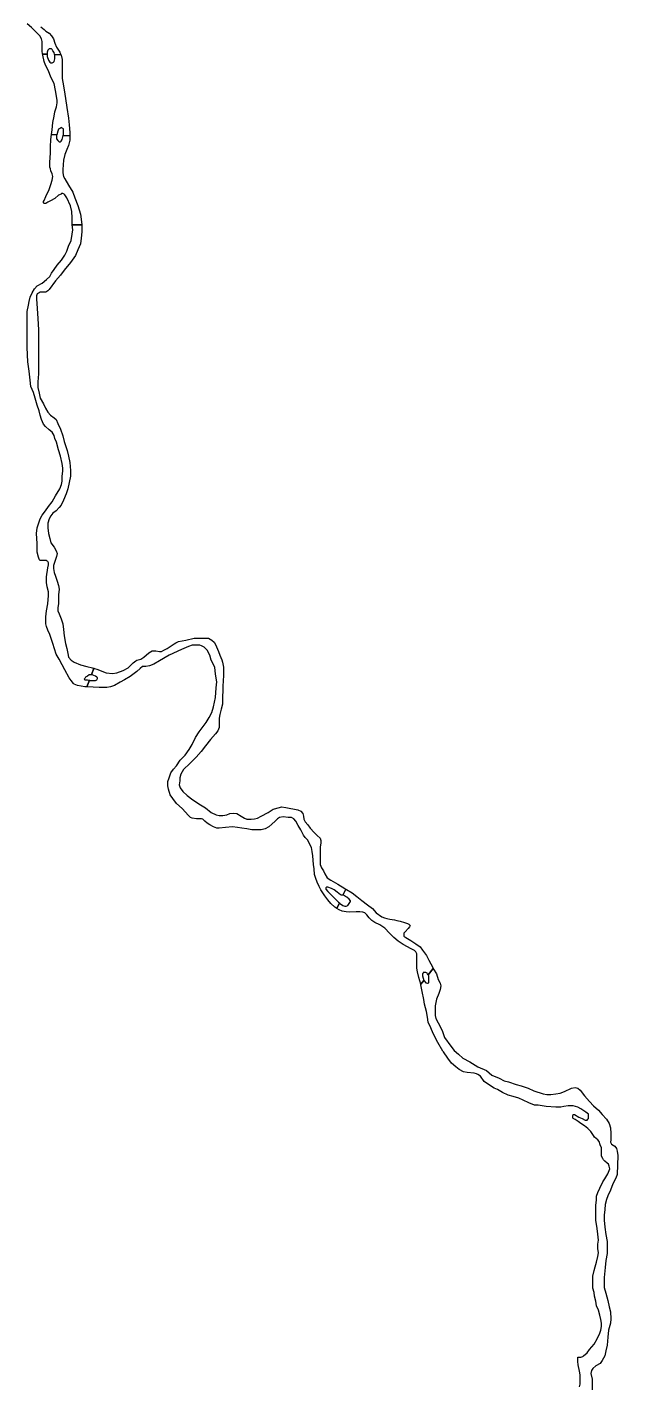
# Model space of a CAD drawing. Extents: x -311047 to 331802, y -231034 to 353444.
# Drawn here: x 85666 to 128344, y 77782 to 175774 of the extents above; entities that cross this region are included whole.
import ezdxf

# ---------------------------------------------------------------- set-up
doc = ezdxf.new("R2010")
doc.units = 0
doc.layers.get('0').update_dxf_attribs({"linetype": 'CONTINUOUS'})

msp = doc.modelspace()

# ---------------------------------------------------------------- linework, layer by layer
for points in [[(86788.3, 173828.2), (86788, 173830.2), (86754, 174068.7), (86754, 174476.8), (86754, 174749), (86708.6, 174930.4), (86572.5, 175157.2), (86300.4, 175429.3), (85982.9, 175746.7), (85665.5, 176018.8)], [(86663.3, 175792.1), (86890, 175610.7), (87026.1, 175474.7), (87252.9, 175338.6), (87434.2, 175157.2), (87570.3, 174930.4), (87661, 174612.9), (87797.1, 174340.7), (88023.9, 173978), (88100.4, 173786.7), (88100.7, 173785.8), (87648.7, 173800.4), (87648.4, 173801.7), (87615.7, 173932.6), (87524.9, 174068.7), (87479.6, 174159.3), (87434.2, 174204.7), (87343.6, 174204.7), (87252.9, 174204.7), (87162.2, 174114), (87116.8, 173978), (87116.8, 173841.9), (87116.8, 173819.3), (87116.8, 173817.6), (86788.3, 173828.2)], [(87435.1, 168020.2), (87435.7, 168024.7), (87479.6, 168354), (87524.9, 168898.3), (87615.7, 169351.8), (87661, 169669.3), (87797.1, 170032.1), (87842.4, 170304.3), (87842.4, 170485.7), (87797.1, 170803.2), (87706.4, 171211.3), (87615.7, 171710.2), (87389, 172163.8), (87207.5, 172617.3), (86980.8, 173025.5), (86890, 173297.6), (86799.3, 173751.2), (86788.3, 173828.2), (87116.8, 173817.6), (87116.8, 173660.5), (87207.5, 173388.3), (87298.3, 173252.3), (87389, 173206.9), (87479.6, 173206.9), (87570.3, 173252.3), (87615.7, 173297.6), (87661, 173479.1), (87661, 173615.1), (87661, 173751.2), (87648.7, 173800.4), (88100.7, 173785.8), (88114.6, 173751.2), (88205.3, 173433.7), (88205.3, 173116.2), (88205.3, 172526.6), (88205.3, 172073.1), (88296, 171528.8), (88386.7, 170939.2), (88432.1, 170621.8), (88522.8, 169986.8), (88658.9, 169215.7), (88704.2, 168716.9), (88749.6, 168172.6), (88749.6, 167934.6), (88749.6, 167932.6), (88277.9, 167964), (88278.6, 167966.9), (88296, 168036.5), (88296, 168263.3), (88296, 168354), (88296, 168444.7), (88205.3, 168490.1), (88159.9, 168535.5), (88069.2, 168490.1), (87933.2, 168399.4), (87887.8, 168263.3), (87799.9, 167999.7), (87798.7, 167996), (87435.1, 168020.2)], [(88931, 161505.5), (88931, 161596.3), (88931, 162004.5), (88885.6, 162458), (88794.9, 162866.1), (88522.8, 163455.8), (88386.7, 163682.6), (88341.4, 163727.9), (88250.7, 163773.3), (88159.9, 163773.3), (88114.6, 163727.9), (87933.2, 163637.2), (87661, 163410.4), (87343.6, 163229), (87162.2, 163138.3), (87026.1, 163047.6), (86935.4, 163047.6), (86890, 163047.6), (86844.7, 163092.9), (86844.7, 163138.3), (86844.7, 163183.6), (86890, 163274.4), (87026.1, 163546.5), (87252.9, 164045.4), (87389, 164408.2), (87479.6, 164725.7), (87524.9, 164997.8), (87479.6, 165179.2), (87389, 165406), (87343.6, 165542.1), (87298.3, 165678.2), (87298.3, 166040.9), (87343.6, 166675.9), (87343.6, 167129.5), (87389, 167673.7), (87435.1, 168020.2), (87798.7, 167996), (87797.1, 167991.2), (87797.1, 167855.1), (87797.1, 167719), (87887.8, 167583), (87978.5, 167492.4), (88069.2, 167492.4), (88114.6, 167537.7), (88205.3, 167673.7), (88250.7, 167855.1), (88277.9, 167964), (88749.6, 167932.6), (88749.6, 167628.3), (88658.9, 167220.2), (88522.8, 166948.1), (88386.7, 166585.2), (88296, 166177), (88250.7, 165496.7), (88250.7, 165270), (88296, 164997.8), (88386.7, 164816.4), (88658.9, 164362.8), (88976.4, 163864), (89112.3, 163455.8), (89339.1, 162911.5), (89520.5, 162276.6), (89565.9, 161913.8), (89611.3, 161505.5), (88931, 161505.5)], [(88931, 161505.5), (89611.3, 161505.5), (89611.3, 161460.2), (89611.3, 161006.7), (89565.9, 160553.1), (89520.5, 160144.9), (89339.1, 159691.4), (89157.7, 159283.3), (88794.9, 158784.3), (88341.4, 158240), (88069.2, 157877.2), (87706.4, 157469.1), (87252.9, 156834.1), (87162.2, 156743.4), (87026.1, 156652.7), (86844.7, 156652.7), (86617.9, 156652.7), (86527.2, 156607.3), (86391.1, 156516.6), (86345.8, 156380.5), (86345.8, 156153.7), (86391.1, 155473.5), (86436.5, 154747.8), (86481.8, 153931.4), (86481.8, 152071.9), (86481.8, 150756.7), (86436.5, 150167), (86436.5, 149758.8), (86527.2, 149350.7), (86617.9, 148987.8), (86844.7, 148579.6), (86980.8, 148262.1), (87162.2, 147990.1), (87343.6, 147763.3), (87615.7, 147581.9), (87751.7, 147445.8), (87887.8, 147173.7), (88069.2, 146765.4), (88250.7, 146266.6), (88341.4, 145858.4), (88568.1, 145223.4), (88658.9, 144815.2), (88749.6, 144361.7), (88794.9, 143772.1), (88794.9, 143363.9), (88704.2, 142910.4), (88613.5, 142456.8), (88477.4, 142094), (88296, 141640.4), (88114.6, 141277.7), (87978.5, 141096.2), (87751.7, 140869.5), (87524.9, 140688), (87389, 140506.6), (87252.9, 140279.8), (87162.2, 139962.3), (87162.2, 139644.9), (87207.5, 139236.7), (87298.3, 138873.8), (87389, 138556.3), (87615.7, 138238.9), (87751.7, 137966.8), (87842.4, 137785.4), (87797.1, 137558.6), (87661, 137195.7), (87570.3, 136923.6), (87570.3, 136696.8), (87615.7, 136424.8), (87706.4, 136152.6), (87842.4, 135789.8), (87933.2, 135472.3), (87978.5, 135200.1), (87933.2, 134792), (87933.2, 134157), (87887.8, 133884.9), (87887.8, 133658.1), (87978.5, 133431.3), (88114.6, 133068.6), (88250.7, 132705.7), (88296, 132297.5), (88341.4, 131843.9), (88432.1, 131299.7), (88522.8, 130936.9), (88613.5, 130574), (88658.9, 130301.9), (88840.3, 130075.1), (89067, 129939.1), (89520.5, 129757.7), (89974.1, 129621.6), (90382.3, 129530.9), (90492.3, 129499.5), (90315.3, 129032), (90155.5, 129032), (90019.5, 128941.3), (89883.4, 128850.6), (89838, 128759.9), (89792.7, 128714.5), (89838, 128669.1), (89883.4, 128669.1), (90019.5, 128669.1), (90164.1, 128633), (89986.4, 128163.9), (89838, 128170.3), (89293.8, 128261), (89067, 128351.7), (89021.7, 128397.1), (88840.3, 128623.8), (88704.2, 128805.2), (88386.7, 129394.9), (88205.3, 129757.7), (87978.5, 130165.8), (87751.7, 130528.7), (87524.9, 131299.7), (87298.3, 131934.6), (87162.2, 132252.1), (87071.5, 132524.3), (87026.1, 132705.7), (87026.1, 133023.2), (87026.1, 133204.6), (87071.5, 133658.1), (87162.2, 134157), (87207.5, 134746.7), (87207.5, 135018.7), (87116.8, 135381.6), (87071.5, 135699.1), (87071.5, 135880.5), (87071.5, 136107.3), (87162.2, 136742.2), (87207.5, 136969), (87207.5, 137105), (87162.2, 137195.7), (87116.8, 137241.1), (87071.5, 137286.5), (86980.8, 137286.5), (86890, 137286.5), (86754, 137286.5), (86617.9, 137286.5), (86572.5, 137286.5), (86527.2, 137377.2), (86481.8, 137513.2), (86391.1, 137876.1), (86391.1, 138511), (86345.8, 139236.7), (86391.1, 139644.9), (86481.8, 139917), (86617.9, 140279.8), (86754, 140552), (86980.8, 140869.5), (87207.5, 141187), (87479.6, 141504.3), (87706.4, 141957.9), (88023.9, 142456.8), (88159.9, 142774.3), (88205.3, 143001.1), (88205.3, 143363.9), (88250.7, 143726.7), (88250.7, 143953.5), (88205.3, 144271), (88069.2, 144815.2), (87933.2, 145268.8), (87797.1, 145813.1), (87661, 146085.2), (87615.7, 146312), (87479.6, 146538.7), (87252.9, 146720.1), (86980.8, 146946.9), (86844.7, 147128.3), (86708.6, 147445.8), (86617.9, 147763.3), (86527.2, 148080.7), (86391.1, 148488.9), (86255, 148987.8), (86119, 149396), (85937.5, 149849.5), (85892.2, 150303.1), (85801.5, 150938.1), (85710.9, 151618.3), (85665.5, 152661.5), (85665.5, 153976.8), (85665.5, 154339.7), (85665.5, 155246.7), (85756.2, 155700.3), (85801.5, 155972.4), (85892.2, 156289.8), (86028.3, 156607.3), (86209.7, 156879.4), (86391.1, 157106.2), (86754, 157287.6), (87071.5, 157559.8), (87298.3, 157786.5), (87434.2, 158013.3), (87615.7, 158285.4), (87842.4, 158602.9), (88159.9, 158965.8), (88386.7, 159328.6), (88522.8, 159600.6), (88658.9, 159963.5), (88840.3, 160371.7), (88931, 160825.3), (88976.4, 161142.7), (88931, 161505.5)], [(90492.3, 129499.5), (90543.6, 129484.8), (90699.7, 129440.2), (91380.1, 129168.1), (91833.6, 129122.7), (92151.1, 129168.1), (92604.6, 129349.5), (92967.5, 129530.9), (93330.3, 129893.8), (93511.8, 130029.9), (93602.5, 130075.1), (93874.6, 130165.8), (94101.3, 130301.9), (94464.1, 130619.4), (94690.9, 130755.5), (94963.1, 130755.5), (95235.2, 130710.1), (95371.3, 130710.1), (95552.7, 130800.8), (95779.4, 130936.9), (96278.3, 131254.4), (96414.4, 131345.1), (96595.8, 131435.8), (97140.1, 131526.5), (97729.6, 131662.6), (98455.4, 131662.6), (98772.9, 131662.6), (98999.5, 131526.5), (99181, 131390.5), (99271.7, 131209), (99498.5, 130710.1), (99589.2, 130438), (99725.2, 130120.5), (99770.6, 129939.1), (99861.3, 129576.3), (99861.3, 128986.6), (99816, 128215.7), (99770.6, 127127.1), (99770.6, 126900.3), (99679.9, 126537.6), (99589.2, 126174.7), (99543.8, 125902.6), (99543.8, 125494.4), (99543.8, 125222.2), (99453.1, 124995.5), (99271.7, 124768.8), (98908.8, 124360.5), (98546.1, 123907), (98228.6, 123498.9), (97865.7, 123090.6), (97412.1, 122637.1), (96958.7, 122183.5), (96777.2, 121866.1), (96686.5, 121594), (96686.5, 121367.2), (96641.2, 121095), (96731.9, 120868.3), (96913.3, 120596.1), (97230.7, 120324), (97638.9, 120006.6), (98183.2, 119643.7), (98546.1, 119416.9), (98954.2, 119099.4), (99317, 118918), (99543.8, 118872.7), (99816, 118872.7), (100088.1, 118918), (100314.9, 119008.7), (100586.9, 119054.1), (100813.7, 119008.7), (101131.2, 118827.3), (101358, 118691.2), (101539.4, 118600.6), (101720.8, 118600.6), (101856.9, 118600.6), (102083.7, 118645.9), (102310.4, 118691.2), (102582.5, 118827.3), (103081.5, 119099.4), (103444.3, 119326.2), (103897.8, 119462.3), (104033.8, 119507.7), (104351.3, 119462.3), (105213.1, 119280.9), (105439.8, 119190.2), (105575.9, 119008.7), (105621.2, 118827.3), (105666.6, 118600.6), (105757.3, 118419.2), (105938.7, 118192.4), (106120.2, 117965.6), (106392.3, 117648.1), (106619.1, 117421.3), (106845.9, 117239.9), (106891.2, 117058.5), (106891.2, 116877.2), (106845.9, 116605), (106845.9, 115970), (106845.9, 115607.2), (106845.9, 115335.1), (106936.6, 115108.3), (107072.6, 114881.6), (107163.3, 114654.8), (107344.7, 114382.6), (107616.8, 114201.2), (108115.8, 113929.1), (108614.7, 113611.7), (108695.8, 113564.4), (108480.4, 113112.7), (108387.9, 113112.7), (108297.2, 113158.1), (108070.4, 113339.5), (107843.6, 113520.9), (107662.2, 113611.7), (107390.1, 113702.4), (107299.3, 113702.4), (107254, 113657), (107254, 113611.7), (107254, 113566.3), (107390.1, 113384.9), (107752.9, 113022), (108161.1, 112613.8), (108221.9, 112570.4), (108030.9, 112169.8), (107889, 112250.9), (107616.8, 112523.1), (107390.1, 112795.2), (107163.3, 113067.4), (106891.2, 113520.9), (106755.2, 113747.6), (106619.1, 114065.1), (106528.4, 114337.3), (106437.7, 114609.4), (106392.3, 115017.6), (106347, 115335.1), (106301.6, 115970), (106256.2, 116287.5), (106210.9, 116559.7), (106074.8, 116831.8), (105938.7, 117103.8), (105757.3, 117285.3), (105621.2, 117466.7), (105439.8, 117829.5), (105258.5, 118147), (105077.1, 118464.5), (104941, 118645.9), (104759.6, 118736.6), (104532.8, 118736.6), (104169.9, 118781.9), (103897.8, 118736.6), (103761.7, 118645.9), (103580.4, 118464.5), (103353.6, 118237.8), (103126.8, 118056.3), (102854.7, 117920.3), (102582.5, 117829.5), (102310.4, 117829.5), (101902.3, 117829.5), (101539.4, 117920.3), (101176.6, 117965.6), (100859.1, 118011), (100496.2, 118056.3), (99997.4, 118011), (99543.8, 117965.6), (99362.4, 117965.6), (99135.6, 118056.3), (98863.5, 118192.4), (98682.1, 118328.5), (98500.7, 118464.5), (98364.6, 118600.6), (98273.9, 118645.9), (97911.1, 118645.9), (97593.6, 118691.2), (97457.5, 118736.6), (97321.4, 118872.7), (96868, 119371.6), (96459.7, 119734.4), (96187.6, 120097.3), (96006.2, 120369.3), (95870.1, 120777.5), (95824.8, 121004.3), (95824.8, 121321.8), (95915.5, 121594), (96051.5, 121956.7), (96233, 122228.9), (96459.7, 122455.7), (96731.9, 122863.9), (97094.7, 123226.7), (97366.8, 123634.8), (97593.6, 123997.7), (97820.4, 124496.6), (98092.5, 124904.8), (98591.4, 125585.1), (98818.2, 125947.9), (98999.5, 126310.8), (99135.6, 126719), (99271.7, 127399.3), (99317, 128079.6), (99362.4, 128533.1), (99271.7, 129077.4), (99226.3, 129576.3), (98954.2, 130075.1), (98863.5, 130438), (98682.1, 130800.8), (98455.4, 131027.6), (98273.9, 131118.3), (98137.9, 131163.7), (97956.4, 131163.7), (97593.6, 131163.7), (97321.4, 131073), (96822.6, 130846.2), (95915.5, 130438), (95235.2, 130029.9), (94827, 129803.1), (94509.5, 129667), (94237.4, 129621.6), (94010.6, 129621.6), (93829.3, 129485.6), (93602.5, 129258.8), (93103.5, 128895.9), (92695.3, 128669.1), (92377.8, 128487.7), (91969.7, 128261), (91697.6, 128170.3), (91425.4, 128125), (91198.6, 128125), (90881.1, 128125), (89997.8, 128163.4), (89986.4, 128163.9), (90164.1, 128633), (90189.2, 128626.7), (90200.9, 128623.8), (90473, 128623.8), (90609.1, 128623.8), (90699.7, 128669.1), (90745.1, 128759.9), (90745.1, 128805.2), (90699.7, 128850.6), (90609.1, 128941.3), (90473, 128986.6), (90354.2, 129026.3), (90337, 129032), (90315.3, 129032), (90492.3, 129499.5)], [(108695.8, 113564.4), (108733.8, 113542.2), (109158.9, 113294.2), (109476.4, 113022), (109839.2, 112749.9), (110247.4, 112432.4), (110610.2, 112160.2), (110882.3, 111842.8), (111290.6, 111570.7), (111472, 111480), (111653.4, 111434.6), (111880.2, 111389.3), (112197.6, 111343.9), (112379, 111298.6), (112605.8, 111253.2), (112923.3, 111162.5), (113150.1, 111071.8), (113240.8, 111026.4), (113331.5, 110935.7), (113286.2, 110845), (113195.4, 110708.9), (112968.7, 110482.1), (112877.9, 110391.5), (112877.9, 110300.8), (112877.9, 110164.7), (113014, 110074), (113376.9, 109847.2), (113739.6, 109620.5), (114057.1, 109393.7), (114238.6, 109166.9), (114510.7, 108758.8), (114692.1, 108441.3), (114964.3, 107897), (115003.7, 107831.2), (114644.3, 107379.1), (114601.4, 107443.4), (114556.1, 107488.8), (114465.3, 107534.1), (114420, 107534.1), (114283.9, 107534.1), (114283.9, 107488.8), (114238.6, 107443.4), (114238.6, 107307.3), (114283.9, 107126), (114322, 106973.8), (114097.4, 106691.3), (113966.4, 107171.4), (113875.7, 107579.5), (113830.3, 107851.6), (113830.3, 108169.1), (113830.3, 108622.7), (113830.3, 108894.7), (113739.6, 109030.8), (113648.9, 109121.5), (113422.2, 109257.6), (112832.6, 109575.1), (112469.7, 109801.9), (112152.2, 110074), (111834.8, 110391.5), (111517.3, 110754.3), (111290.6, 110890.3), (111154.5, 110981.1), (110791.6, 111162.5), (110564.8, 111298.6), (110383.4, 111480), (110202.1, 111706.8), (110066, 111842.8), (109929.9, 111888.2), (109703.2, 111933.6), (109431, 111933.6), (108977.5, 111888.2), (108705.3, 111933.6), (108433.3, 111978.9), (108206.5, 112069.6), (108040.7, 112164.3), (108030.9, 112169.8), (108221.9, 112570.4), (108238.9, 112558.3), (108478.6, 112387), (108614.7, 112341.7), (108705.3, 112341.7), (108841.4, 112387), (108932.1, 112523.1), (109022.8, 112659.2), (109022.8, 112704.5), (108932.1, 112840.6), (108750.7, 112976.7), (108660, 113022), (108524, 113112.7), (108517.8, 113112.7), (108480.4, 113112.7), (108695.8, 113564.4)], [(125577.1, 77645.8), (125622.4, 77827.3), (125622.4, 78190), (125622.4, 78507.5), (125577.1, 78779.7), (125486.4, 79233.2), (125441, 79460), (125441, 79641.3), (125441, 79732.1), (125441, 79777.4), (125486.4, 79777.4), (125577.1, 79777.4), (125667.8, 79777.4), (125803.9, 79822.8), (125849.2, 79868.1), (126121.4, 80094.9), (126302.8, 80321.7), (126620.2, 80729.9), (126847, 81092.8), (127028.4, 81500.9), (127119.1, 81727.7), (127164.5, 81999.8), (127164.5, 82226.6), (127119.1, 82498.7), (127028.4, 82816.1), (126937.7, 83179), (126801.6, 83496.5), (126756.3, 83814), (126665.5, 84176.8), (126620.2, 84448.9), (126529.6, 84766.4), (126529.6, 85038.5), (126529.6, 85628.2), (126620.2, 86036.3), (126710.9, 86308.4), (126801.6, 86625.9), (126892.3, 87034.1), (126937.7, 87306.3), (126892.3, 87623.8), (126892.3, 87941.2), (126937.7, 88213.3), (126892.3, 88666.9), (126847, 89075.1), (126756.3, 89664.6), (126756.3, 90072.8), (126756.3, 90753.2), (126801.6, 91115.9), (126801.6, 91388.1), (126892.3, 91660.2), (127028.4, 91977.7), (127255.2, 92431.3), (127391.3, 92658), (127618, 93020.8), (127708.8, 93247.6), (127754.1, 93383.7), (127708.8, 93565.1), (127663.4, 93701.2), (127572.7, 93791.9), (127391.3, 93928), (127300.5, 94018.7), (127255.2, 94109.4), (127164.5, 94290.7), (127164.5, 94472.1), (127164.5, 94698.9), (127164.5, 94880.4), (127073.8, 95107.1), (126983, 95333.9), (126892.3, 95470), (126665.5, 95651.4), (126574.9, 95787.5), (126393.5, 96059.5), (126166.7, 96286.3), (125939.9, 96467.8), (125667.8, 96649.2), (125486.4, 96785.2), (125259.6, 96921.3), (125123.5, 97012), (125078.1, 97057.4), (125078.1, 97148.1), (125078.1, 97193.5), (125123.5, 97284.2), (125168.9, 97284.2), (125214.2, 97284.2), (125531.7, 97102.7), (125758.5, 97012), (125985.3, 96876), (126076, 96876), (126121.4, 96876), (126166.7, 96966.7), (126212.1, 97012), (126212.1, 97102.7), (126212.1, 97193.5), (126212.1, 97284.2), (126212.1, 97329.5), (126030.6, 97465.5), (125667.8, 97692.3), (125441, 97828.4), (125123.5, 97919.1), (124942.2, 97919.1), (124760.8, 97919.1), (124443.3, 97873.7), (124216.5, 97828.4), (123853.6, 97828.4), (123173.4, 97873.7), (122583.7, 97964.4), (122311.6, 97964.4), (121903.4, 98145.9), (121495.3, 98327.3), (121177.8, 98463.4), (120769.5, 98599.4), (120406.7, 98690.1), (119998.6, 98871.6), (119635.7, 99098.2), (119408.9, 99189), (119000.7, 99461.1), (118683.2, 99687.9), (118411.2, 100050.7), (118229.8, 100186.8), (118139, 100232.2), (117957.6, 100277.5), (117458.7, 100322.9), (117186.5, 100368.2), (116869.1, 100549.7), (116642.4, 100731), (116324.9, 101003.1), (116052.7, 101366), (115735.2, 101819.6), (115689.9, 101864.9), (115327, 102499.8), (115009.6, 103134.8), (114828.2, 103543), (114646.8, 103951.1), (114601.4, 104314), (114510.7, 104722.2), (114374.6, 105266.5), (114329.3, 105583.9), (114193.2, 106173.5), (114107.1, 106647), (114102.5, 106672.5), (114097.4, 106691.3), (114322, 106973.8), (114329.3, 106944.6), (114340.3, 106933.6), (114465.3, 106808.5), (114556.1, 106763.2), (114601.4, 106763.2), (114692.1, 106808.5), (114692.1, 106853.9), (114692.1, 106990), (114692.1, 107126), (114692.1, 107307.3), (114670.6, 107339.5), (114644.3, 107379.1), (115003.7, 107831.2)], [(115003.7, 107831.2), (115032.1, 107783.9), (115236.3, 107443.4), (115372.4, 107035.3), (115508.4, 106763.2), (115553.8, 106581.7), (115508.4, 106309.6), (115417.7, 106037.5), (115236.3, 105629.2), (115145.7, 105130.4), (115145.7, 104676.8), (115145.7, 104450.1), (115190.9, 104223.3), (115372.4, 103905.9), (115644.5, 103361.6), (115825.9, 102862.7), (116279.5, 102227.8), (116506.3, 101910.3), (116823.7, 101638.1), (117141.2, 101366), (117640.1, 101093.9), (118229.8, 100731), (118864.7, 100459), (119227.5, 100141.5), (119771.8, 99914.7), (120134.5, 99733.2), (120452, 99642.5), (120996.3, 99461.1), (121359.2, 99370.4), (121858, 99189), (122266.2, 99007.6), (122946.6, 98780.9), (123218.7, 98735.5), (123490.8, 98735.5), (123853.6, 98780.9), (124171.1, 98826.2), (124488.6, 98962.3), (124987.4, 99189), (125259.6, 99234.3), (125441, 99189), (125622.4, 99052.9), (125939.9, 98644.8), (126302.8, 98236.6), (126574.9, 97919.1), (126937.7, 97601.6), (127209.8, 97284.2), (127527.3, 96966.7), (127708.8, 96649.2), (127799.5, 96331.7), (127844.8, 95923.5), (127844.8, 95832.8), (127844.8, 95470), (127799.5, 95288.6), (127890.2, 95152.5), (128117, 95016.4), (128252.9, 94835), (128298.3, 94653.6), (128343.6, 94336.1), (128298.3, 92975.5), (128207.7, 92703.3), (127980.9, 92295.2), (127799.5, 91841.6), (127618, 91433.4), (127527.3, 91161.3), (127436.6, 90798.5), (127391.3, 90435.7), (127345.9, 90027.5), (127345.9, 89664.6), (127391.3, 89165.8), (127482, 88621.5), (127572.7, 88122.6), (127572.7, 87669), (127572.7, 87260.9), (127482, 86762), (127436.6, 86263), (127345.9, 85537.4), (127345.9, 85083.9), (127345.9, 84811.7), (127482, 84403.5), (127618, 83859.3), (127708.8, 83405.8), (127799.5, 83042.9), (127844.8, 82544.1), (127799.5, 82226.6), (127663.4, 81727.7), (127618, 81228.7), (127572.7, 80639.2), (127482, 80231), (127391.3, 79868.1), (127209.8, 79550.6), (127073.8, 79323.9), (126756.3, 79142.5), (126529.6, 78961.1), (126438.9, 78825), (126393.5, 78598.2), (126484.2, 78190), (126484.2, 77781.9), (126484.2, 77419.1)]]:
    msp.add_lwpolyline(points)

doc.saveas('drawing.dxf')
